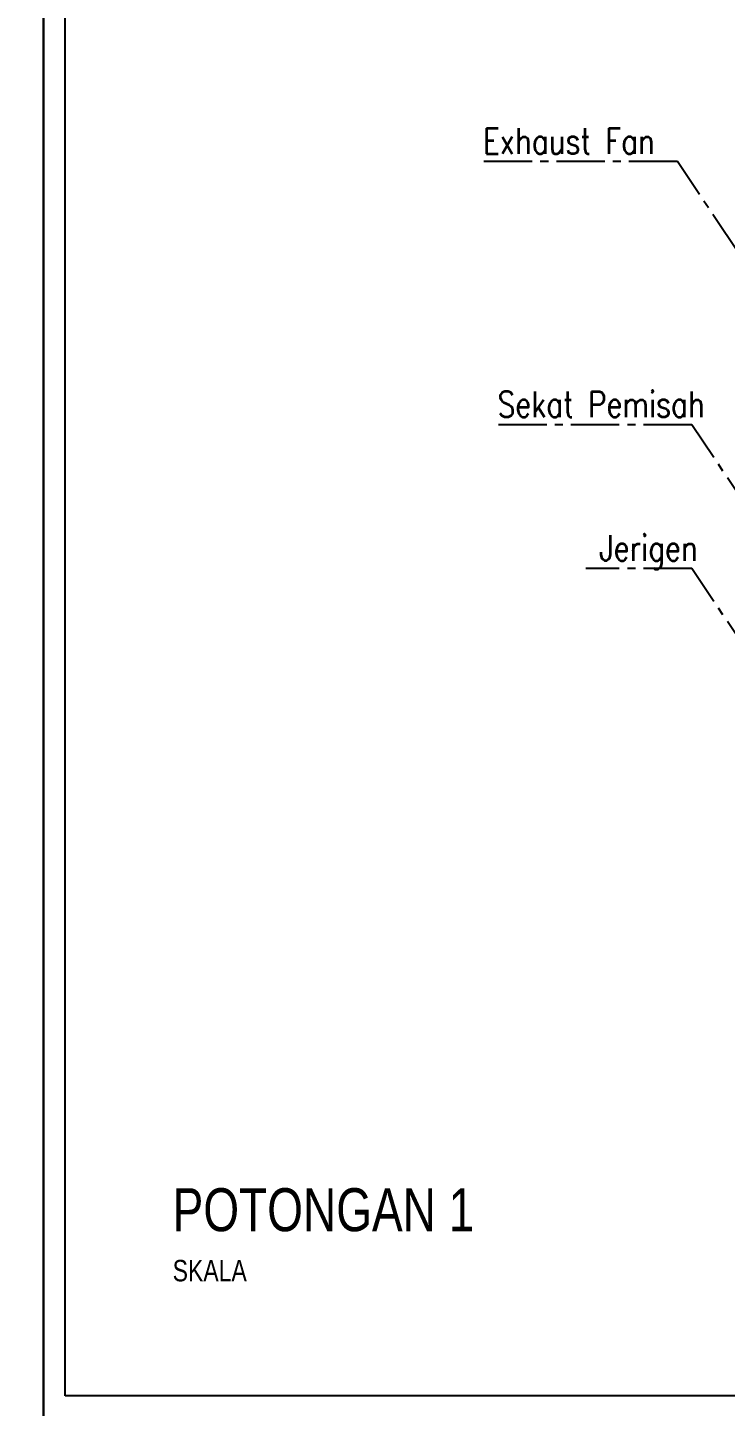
# Model space of a CAD drawing. Header units: millimetres. Extents: x 19989 to 114677, y -6335 to 49043.
# Drawn here: x 91480 to 94726, y 14955 to 21369 of the extents above; entities that cross this region are included whole.
import ezdxf

# ---------------------------------------------------------------- set-up
doc = ezdxf.new("R2010")
doc.units = ezdxf.units.MM
doc.header["$MEASUREMENT"] = 0
doc.linetypes.add('CENTER2', pattern=[1.125, 0.75, -0.125, 0.125, -0.125])
doc.styles.add('dD-RS', font='romans.shx', dxfattribs={"width": 0.8})
doc.styles.add('THAI', font='', dxfattribs={"width": 0.8})
doc.styles.get('THAI').set_extended_font_data('VNI-Avo')

msp = doc.modelspace()

# ---------------------------------------------------------------- linework, layer by layer
at = {"linetype": 'CENTER2'}
for points in [[(81993.4, 23468), (91554.6, 23468), (91554.6, 14904.7), (81993.4, 14904.7)], [(91554.6, 23468), (101115.7, 23468), (101115.7, 14904.7), (91554.6, 14904.7)], [(91654.6, 23368), (101015.7, 23368), (101015.7, 15004.7), (91654.6, 15004.7)]]:
    msp.add_lwpolyline(points, close=True, dxfattribs=at)
at = {"color": 116, "linetype": 'CENTER2', "ltscale": 300, "true_color": 0x136734}
for points in [[(96162.1, 20312.1), (94792.5, 20312.1), (94502.1, 20745.1), (93602, 20745.1)], [(95195.7, 19088), (94860, 19088), (94569.6, 19520.9), (93669.5, 19520.9)], [(95195.7, 18419.3), (94860, 18419.3), (94569.6, 18852.3), (94077.1, 18852.3)]]:
    msp.add_lwpolyline(points, dxfattribs=at)

# ---------------------------------------------------------------- texts
at = {"color": 3, "style": 'dD-RS', "width": 0.8}
for s, p in [('Exhaust Fan', (93598.6, 20780.8)), ('Sekat Pemisah', (93666.1, 19556.6)), ('Jerigen', (94139.9, 18888))]:
    msp.add_text(s, height=120, dxfattribs=at).set_placement(p)
at = {"linetype": 'CENTER2', "insert": (92154.6, 15969.8), "char_height": 200, "attachment_point": 1, "style": 'THAI'}
msp.add_mtext_dynamic_manual_height_columns('POTONGAN 1\\P{\\H0.5x;SKALA}', width=7448.993, gutter_width=4040.3, heights=[0], dxfattribs=at)

doc.saveas('drawing.dxf')
